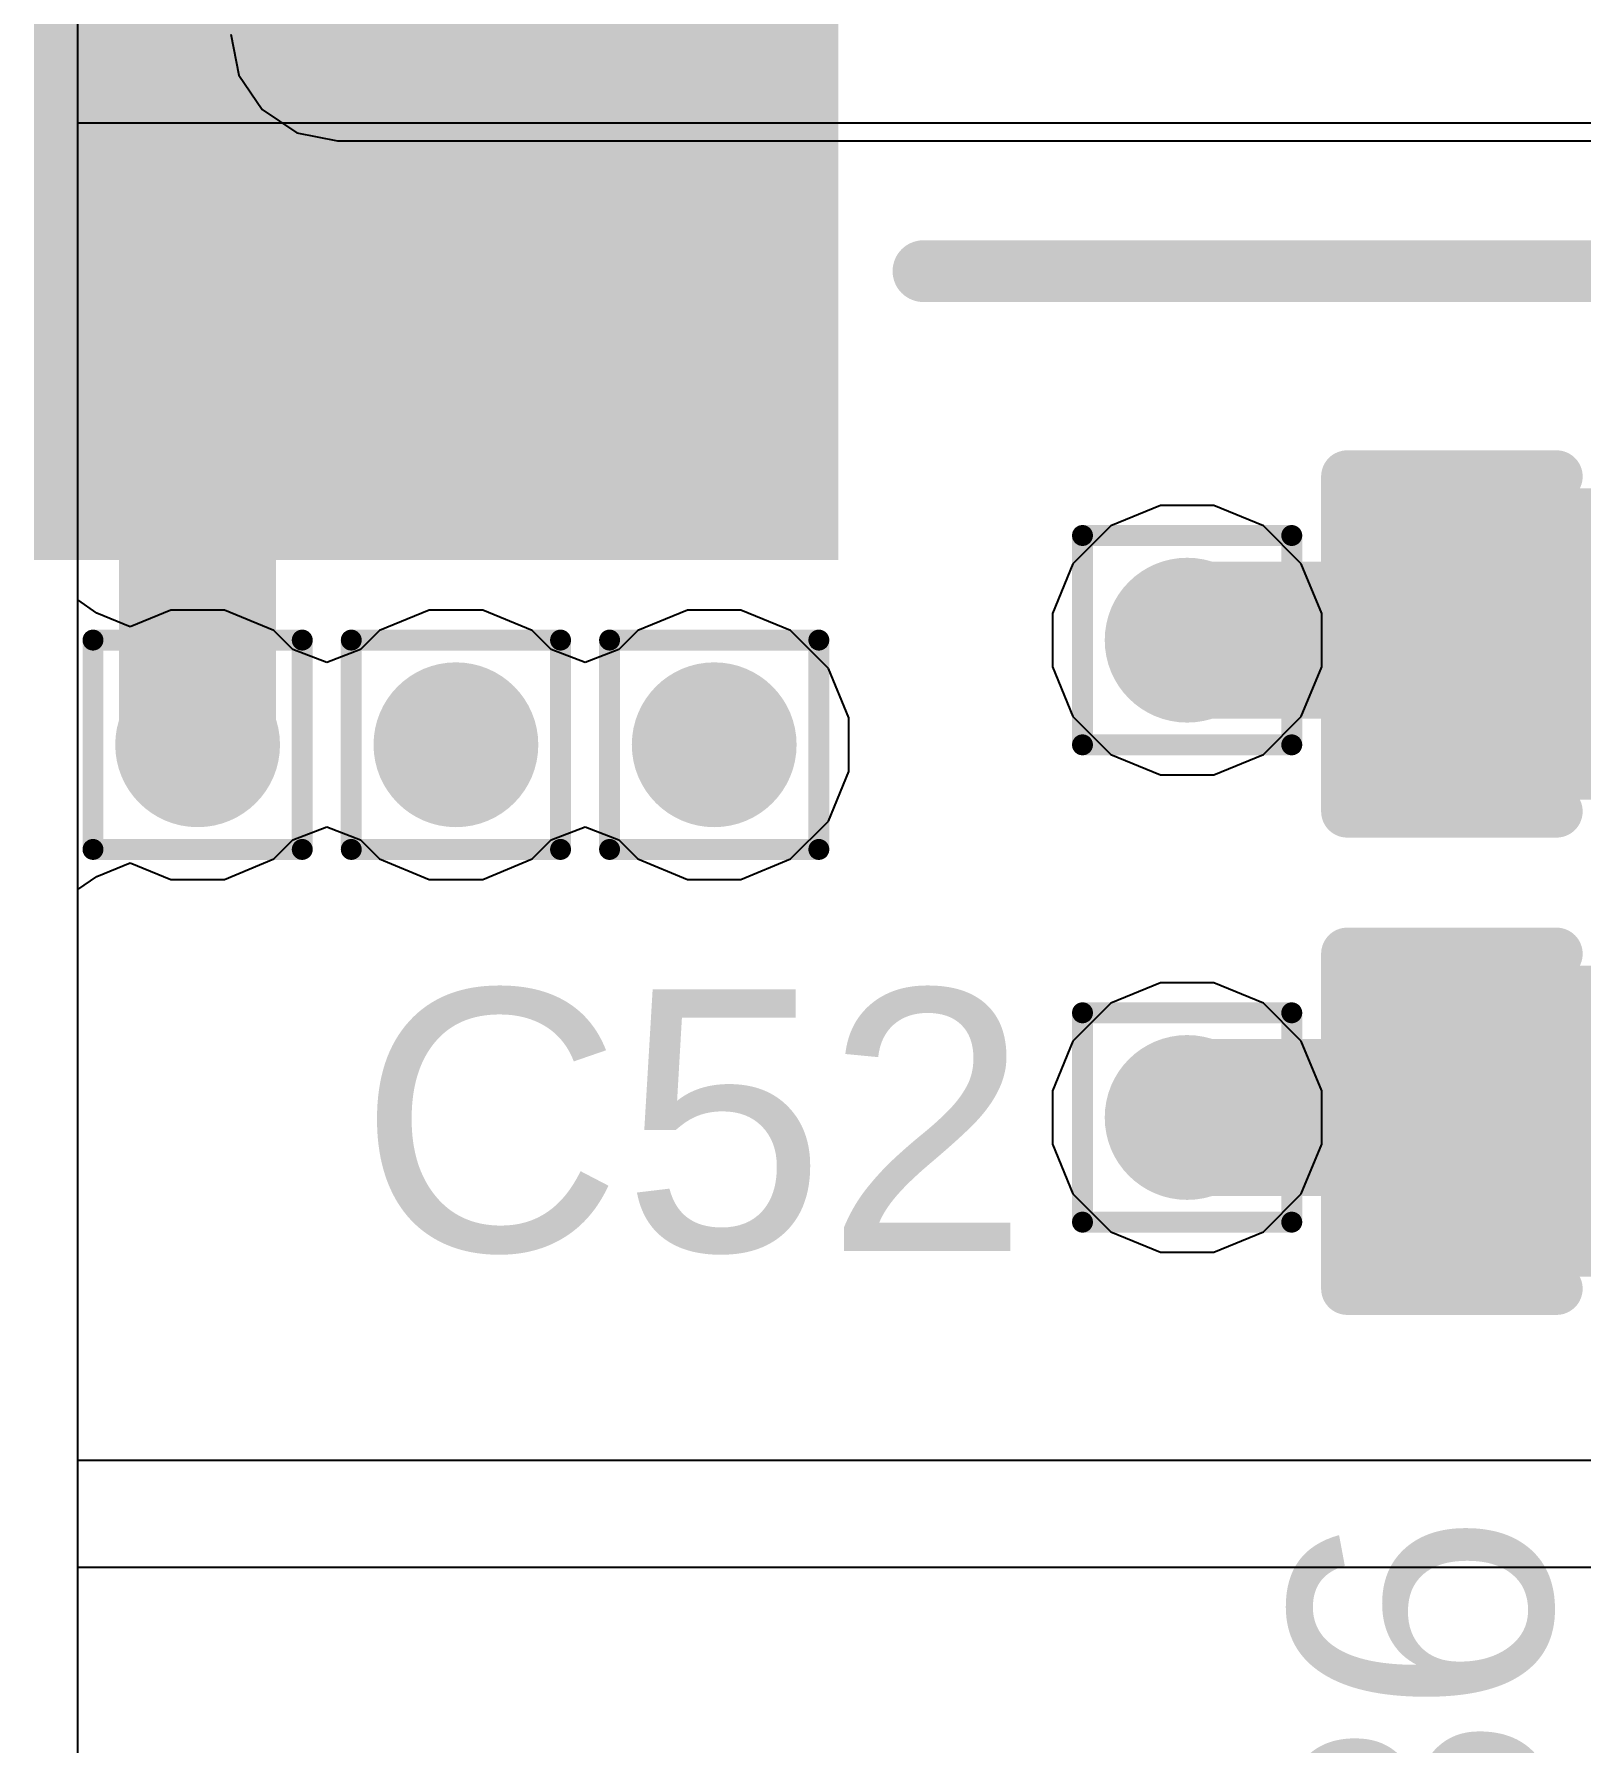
# Model space of a CAD drawing. Header units: inches. Extents: x -12 to 5355, y -7 to 5366.
# Drawn here: x 0.153 to 3.907, y 9.017 to 13.164 of the extents above; entities that cross this region are included whole.
import ezdxf

# ---------------------------------------------------------------- set-up
doc = ezdxf.new("R2010")
doc.units = ezdxf.units.IN
for name, color, linetype in [('BOTTOM LAYER', 5, 'Continuous'), ('Drill Drawing', 1, 'Continuous'), ('GROUND1', 16, 'Continuous'), ('GROUND2', 156, 'Continuous'), ('POWER', 76, 'Continuous'), ('SIGNAL', 90, 'Continuous'), ('TOP LAYER', 1, 'Continuous'), ('Top Overlay', 2, 'Continuous'), ('Top Paste', 8, 'Continuous'), ('Top Solder', 216, 'Continuous'), ('Via Holes', 16, 'Continuous')]:
    doc.layers.add(name, color=color, linetype=linetype)
doc.styles.add('Arial', font='', dxfattribs={"height": 0.2})
doc.styles.get('Arial').set_extended_font_data('Arial')

# ---------------------------------------------------------------- blocks, each defined once
blk = doc.blocks.new('CONN_SMD_3P_1___SM03B_SRSS_TB_76')
at = {"layer": 'TOP LAYER'}
blk.add_hatch(color=1, dxfattribs=at).paths.add_polyline_path([(2, -2.975), (3.2, -2.975), (3.2, -4.775), (2, -4.775)])
at = {"layer": 'Top Paste'}
blk.add_hatch(color=8, dxfattribs=at).paths.add_polyline_path([(2, -2.975), (3.2, -2.975), (3.2, -4.775), (2, -4.775)])
at = {"layer": 'Top Solder'}
blk.add_hatch(color=216, dxfattribs=at).paths.add_polyline_path([(1.9238, -2.8988), (3.2762, -2.8988), (3.2762, -4.8512), (1.9238, -4.8512)])
at = {"layer": 'Top Overlay'}
blk.add_lwpolyline([(2.5751, -2.6924, 0.15, 0.15, 0), (2.5751, -0.3, 0.15, 0.15, 0)], format="xyseb", dxfattribs=at)
blk.add_lwpolyline([(2.5376, -2.6924, 0.075, 0.075, 1), (2.6126, -2.6924, 0.075, 0.075, 1)], format="xyseb", close=True, dxfattribs=at)
blk = doc.blocks.new('C___0402_77')
at = {"layer": 'TOP LAYER'}
for points in [[(-0.6985, -0.3175), (-0.6985, 0.3175), (-0.2413, 0.3175), (-0.2413, -0.3175)], [(0.2413, -0.3175), (0.2413, 0.3175), (0.6985, 0.3175), (0.6985, -0.3175)]]:
    blk.add_hatch(color=1, dxfattribs=at).paths.add_polyline_path(points)
at = {"layer": 'Top Paste'}
for points in [[(-0.6985, -0.3175), (-0.6985, 0.3175), (-0.2413, 0.3175), (-0.2413, -0.3175)], [(0.2413, -0.3175), (0.2413, 0.3175), (0.6985, 0.3175), (0.6985, -0.3175)]]:
    blk.add_hatch(color=8, dxfattribs=at).paths.add_polyline_path(points)
at = {"layer": 'Top Solder'}
for points in [[(-0.7585, -0.3775), (-0.7585, 0.3775), (-0.1813, 0.3775), (-0.1813, -0.3775)], [(0.1813, -0.3775), (0.1813, 0.3775), (0.7585, 0.3775), (0.7585, -0.3775)]]:
    blk.add_hatch(color=216, dxfattribs=at).paths.add_polyline_path(points)
at = {"layer": 'Top Overlay'}
for points in [[(-0.7874, -0.4064, 0.127, 0.127, 0), (-0.7874, 0.4064, 0.127, 0.127, 0)], [(-0.7874, 0.4064, 0.127, 0.127, 0), (-0.2794, 0.4064, 0.127, 0.127, 0)], [(0.2794, 0.4064, 0.127, 0.127, 0), (0.7874, 0.4064, 0.127, 0.127, 0)], [(0.7874, -0.4064, 0.127, 0.127, 0), (0.7874, 0.4064, 0.127, 0.127, 0)], [(-0.7874, -0.4064, 0.127, 0.127, 0), (-0.2794, -0.4064, 0.127, 0.127, 0)], [(0.2794, -0.4064, 0.127, 0.127, 0), (0.7874, -0.4064, 0.127, 0.127, 0)]]:
    blk.add_lwpolyline(points, format="xyseb", dxfattribs=at)
for points in [[(-0.8191, 0.4064, 0.0635, 0.0635, 1), (-0.7556, 0.4064, 0.0635, 0.0635, 1)], [(-0.8191, 0.4064, 0.0635, 0.0635, 1), (-0.7556, 0.4064, 0.0635, 0.0635, 1)], [(-0.3112, 0.4064, 0.0635, 0.0635, 1), (-0.2477, 0.4064, 0.0635, 0.0635, 1)], [(0.2477, 0.4064, 0.0635, 0.0635, 1), (0.3111, 0.4064, 0.0635, 0.0635, 1)], [(0.7556, 0.4064, 0.0635, 0.0635, 1), (0.8191, 0.4064, 0.0635, 0.0635, 1)], [(0.7556, 0.4064, 0.0635, 0.0635, 1), (0.8191, 0.4064, 0.0635, 0.0635, 1)], [(-0.8191, -0.4064, 0.0635, 0.0635, 1), (-0.7556, -0.4064, 0.0635, 0.0635, 1)], [(-0.8191, -0.4064, 0.0635, 0.0635, 1), (-0.7556, -0.4064, 0.0635, 0.0635, 1)], [(-0.3112, -0.4064, 0.0635, 0.0635, 1), (-0.2477, -0.4064, 0.0635, 0.0635, 1)], [(0.2477, -0.4064, 0.0635, 0.0635, 1), (0.3111, -0.4064, 0.0635, 0.0635, 1)], [(0.7556, -0.4064, 0.0635, 0.0635, 1), (0.8191, -0.4064, 0.0635, 0.0635, 1)], [(0.7556, -0.4064, 0.0635, 0.0635, 1), (0.8191, -0.4064, 0.0635, 0.0635, 1)]]:
    blk.add_lwpolyline(points, format="xyseb", close=True, dxfattribs=at)
blk = doc.blocks.new('C___0402_78')
at = {"layer": 'TOP LAYER'}
for points in [[(-0.6985, -0.3175), (-0.6985, 0.3175), (-0.2413, 0.3175), (-0.2413, -0.3175)], [(0.2413, -0.3175), (0.2413, 0.3175), (0.6985, 0.3175), (0.6985, -0.3175)]]:
    blk.add_hatch(color=1, dxfattribs=at).paths.add_polyline_path(points)
at = {"layer": 'Top Paste'}
for points in [[(-0.6985, -0.3175), (-0.6985, 0.3175), (-0.2413, 0.3175), (-0.2413, -0.3175)], [(0.2413, -0.3175), (0.2413, 0.3175), (0.6985, 0.3175), (0.6985, -0.3175)]]:
    blk.add_hatch(color=8, dxfattribs=at).paths.add_polyline_path(points)
at = {"layer": 'Top Solder'}
for points in [[(-0.7585, -0.3775), (-0.7585, 0.3775), (-0.1813, 0.3775), (-0.1813, -0.3775)], [(0.1813, -0.3775), (0.1813, 0.3775), (0.7585, 0.3775), (0.7585, -0.3775)]]:
    blk.add_hatch(color=216, dxfattribs=at).paths.add_polyline_path(points)
at = {"layer": 'Top Overlay'}
for points in [[(-0.7874, -0.4064, 0.127, 0.127, 0), (-0.7874, 0.4064, 0.127, 0.127, 0)], [(-0.7874, 0.4064, 0.127, 0.127, 0), (-0.2794, 0.4064, 0.127, 0.127, 0)], [(0.2794, 0.4064, 0.127, 0.127, 0), (0.7874, 0.4064, 0.127, 0.127, 0)], [(0.7874, -0.4064, 0.127, 0.127, 0), (0.7874, 0.4064, 0.127, 0.127, 0)], [(-0.7874, -0.4064, 0.127, 0.127, 0), (-0.2794, -0.4064, 0.127, 0.127, 0)], [(0.2794, -0.4064, 0.127, 0.127, 0), (0.7874, -0.4064, 0.127, 0.127, 0)]]:
    blk.add_lwpolyline(points, format="xyseb", dxfattribs=at)
for points in [[(-0.8191, 0.4064, 0.0635, 0.0635, 1), (-0.7556, 0.4064, 0.0635, 0.0635, 1)], [(-0.8191, 0.4064, 0.0635, 0.0635, 1), (-0.7556, 0.4064, 0.0635, 0.0635, 1)], [(-0.3112, 0.4064, 0.0635, 0.0635, 1), (-0.2477, 0.4064, 0.0635, 0.0635, 1)], [(0.2477, 0.4064, 0.0635, 0.0635, 1), (0.3111, 0.4064, 0.0635, 0.0635, 1)], [(0.7556, 0.4064, 0.0635, 0.0635, 1), (0.8191, 0.4064, 0.0635, 0.0635, 1)], [(0.7556, 0.4064, 0.0635, 0.0635, 1), (0.8191, 0.4064, 0.0635, 0.0635, 1)], [(-0.8191, -0.4064, 0.0635, 0.0635, 1), (-0.7556, -0.4064, 0.0635, 0.0635, 1)], [(-0.8191, -0.4064, 0.0635, 0.0635, 1), (-0.7556, -0.4064, 0.0635, 0.0635, 1)], [(-0.3112, -0.4064, 0.0635, 0.0635, 1), (-0.2477, -0.4064, 0.0635, 0.0635, 1)], [(0.2477, -0.4064, 0.0635, 0.0635, 1), (0.3111, -0.4064, 0.0635, 0.0635, 1)], [(0.7556, -0.4064, 0.0635, 0.0635, 1), (0.8191, -0.4064, 0.0635, 0.0635, 1)], [(0.7556, -0.4064, 0.0635, 0.0635, 1), (0.8191, -0.4064, 0.0635, 0.0635, 1)]]:
    blk.add_lwpolyline(points, format="xyseb", close=True, dxfattribs=at)

msp = doc.modelspace()

# ---------------------------------------------------------------- hatches: boundary and pattern name
at = {"layer": 'BOTTOM LAYER'}
h = msp.add_hatch(color=5, dxfattribs=at)
edge = h.paths.add_edge_path()
edge.add_arc((2.9514, 11.6932), 0.2, 0, 360)
h = msp.add_hatch(color=5, dxfattribs=at)
edge = h.paths.add_edge_path()
edge.add_arc((0.5494, 11.4394), 0.2, 0, 360)
h = msp.add_hatch(color=5, dxfattribs=at)
edge = h.paths.add_edge_path()
edge.add_arc((1.1764, 11.4394), 0.2, 0, 360)
h = msp.add_hatch(color=5, dxfattribs=at)
edge = h.paths.add_edge_path()
edge.add_arc((1.8034, 11.4394), 0.2, 0, 360)
h = msp.add_hatch(color=5, dxfattribs=at)
edge = h.paths.add_edge_path()
edge.add_arc((2.9514, 10.5349), 0.2, 0, 360)
at = {"layer": 'GROUND1'}
h = msp.add_hatch(color=16, dxfattribs=at)
edge = h.paths.add_edge_path()
edge.add_arc((2.9514, 11.6932), 0.2, 0, 360)
h = msp.add_hatch(color=16, dxfattribs=at)
edge = h.paths.add_edge_path()
edge.add_arc((0.5494, 11.4394), 0.2, 0, 360)
h = msp.add_hatch(color=16, dxfattribs=at)
edge = h.paths.add_edge_path()
edge.add_arc((1.1764, 11.4394), 0.2, 0, 360)
h = msp.add_hatch(color=16, dxfattribs=at)
edge = h.paths.add_edge_path()
edge.add_arc((1.8034, 11.4394), 0.2, 0, 360)
h = msp.add_hatch(color=16, dxfattribs=at)
edge = h.paths.add_edge_path()
edge.add_arc((2.9514, 10.5349), 0.2, 0, 360)
at = {"layer": 'GROUND2'}
h = msp.add_hatch(color=156, dxfattribs=at)
edge = h.paths.add_edge_path()
edge.add_arc((2.9514, 11.6932), 0.2, 0, 360)
h = msp.add_hatch(color=156, dxfattribs=at)
edge = h.paths.add_edge_path()
edge.add_arc((0.5494, 11.4394), 0.2, 0, 360)
h = msp.add_hatch(color=156, dxfattribs=at)
edge = h.paths.add_edge_path()
edge.add_arc((1.1764, 11.4394), 0.2, 0, 360)
h = msp.add_hatch(color=156, dxfattribs=at)
edge = h.paths.add_edge_path()
edge.add_arc((1.8034, 11.4394), 0.2, 0, 360)
h = msp.add_hatch(color=156, dxfattribs=at)
edge = h.paths.add_edge_path()
edge.add_arc((2.9514, 10.5349), 0.2, 0, 360)
at = {"layer": 'POWER'}
h = msp.add_hatch(color=76, dxfattribs=at)
edge = h.paths.add_edge_path()
edge.add_arc((2.9514, 11.6932), 0.2, 0, 360)
h = msp.add_hatch(color=76, dxfattribs=at)
edge = h.paths.add_edge_path()
edge.add_arc((0.5494, 11.4394), 0.2, 0, 360)
h = msp.add_hatch(color=76, dxfattribs=at)
edge = h.paths.add_edge_path()
edge.add_arc((1.1764, 11.4394), 0.2, 0, 360)
h = msp.add_hatch(color=76, dxfattribs=at)
edge = h.paths.add_edge_path()
edge.add_arc((1.8034, 11.4394), 0.2, 0, 360)
h = msp.add_hatch(color=76, dxfattribs=at)
edge = h.paths.add_edge_path()
edge.add_arc((2.9514, 10.5349), 0.2, 0, 360)
at = {"layer": 'SIGNAL'}
h = msp.add_hatch(color=90, dxfattribs=at)
edge = h.paths.add_edge_path()
edge.add_arc((2.9514, 11.6932), 0.2, 0, 360)
h = msp.add_hatch(color=90, dxfattribs=at)
edge = h.paths.add_edge_path()
edge.add_arc((0.5494, 11.4394), 0.2, 0, 360)
h = msp.add_hatch(color=90, dxfattribs=at)
edge = h.paths.add_edge_path()
edge.add_arc((1.1764, 11.4394), 0.2, 0, 360)
h = msp.add_hatch(color=90, dxfattribs=at)
edge = h.paths.add_edge_path()
edge.add_arc((1.8034, 11.4394), 0.2, 0, 360)
h = msp.add_hatch(color=90, dxfattribs=at)
edge = h.paths.add_edge_path()
edge.add_arc((2.9514, 10.5349), 0.2, 0, 360)
at = {"layer": 'TOP LAYER'}
h = msp.add_hatch(color=1, dxfattribs=at)
edge = h.paths.add_edge_path()
edge.add_arc((2.9514, 11.6932), 0.2, 0, 360)
h = msp.add_hatch(color=1, dxfattribs=at)
edge = h.paths.add_edge_path()
edge.add_arc((0.5494, 11.4394), 0.2, 0, 360)
h = msp.add_hatch(color=1, dxfattribs=at)
edge = h.paths.add_edge_path()
edge.add_arc((1.1764, 11.4394), 0.2, 0, 360)
h = msp.add_hatch(color=1, dxfattribs=at)
edge = h.paths.add_edge_path()
edge.add_arc((1.8034, 11.4394), 0.2, 0, 360)
h = msp.add_hatch(color=1, dxfattribs=at)
edge = h.paths.add_edge_path()
edge.add_arc((2.9514, 10.5349), 0.2, 0, 360)
at = {"layer": 'Via Holes'}
h = msp.add_hatch(color=7, dxfattribs=at)
edge = h.paths.add_edge_path()
edge.add_arc((2.9514, 11.6932), 0.1, 0, 360)
h = msp.add_hatch(color=7, dxfattribs=at)
edge = h.paths.add_edge_path()
edge.add_arc((0.5494, 11.4394), 0.1, 0, 360)
h = msp.add_hatch(color=7, dxfattribs=at)
edge = h.paths.add_edge_path()
edge.add_arc((1.1764, 11.4394), 0.1, 0, 360)
h = msp.add_hatch(color=7, dxfattribs=at)
edge = h.paths.add_edge_path()
edge.add_arc((1.8034, 11.4394), 0.1, 0, 360)
h = msp.add_hatch(color=7, dxfattribs=at)
edge = h.paths.add_edge_path()
edge.add_arc((2.9514, 10.5349), 0.1, 0, 360)

# ---------------------------------------------------------------- linework, layer by layer
at = {"layer": 'BOTTOM LAYER'}
for p, q in [((0.259, 5.0639), (0.259, 22.5957)), ((0.63, 13.1638), (0.6497, 13.0647)), ((0.6497, 13.0647), (0.7059, 12.9807)), ((0.7059, 12.9807), (0.7899, 12.9245)), ((0.7899, 12.9245), (0.889, 12.9048)), ((0.889, 12.9048), (4.572, 12.9048))]:
    msp.add_line(p, q, dxfattribs=at)
at = {"layer": 'Drill Drawing'}
for points in [[(2.6974, 11.9472, 0.0508, 0.0508, 0), (3.2054, 11.9472, 0.0508, 0.0508, 0)], [(2.6974, 11.4392, 0.0508, 0.0508, 0), (2.6974, 11.9472, 0.0508, 0.0508, 0)], [(3.2054, 11.4392, 0.0508, 0.0508, 0), (3.2054, 11.9472, 0.0508, 0.0508, 0)], [(0.2954, 11.6934, 0.0508, 0.0508, 0), (0.8034, 11.6934, 0.0508, 0.0508, 0)], [(0.2954, 11.1854, 0.0508, 0.0508, 0), (0.2954, 11.6934, 0.0508, 0.0508, 0)], [(0.8034, 11.1854, 0.0508, 0.0508, 0), (0.8034, 11.6934, 0.0508, 0.0508, 0)], [(0.9224, 11.6934, 0.0508, 0.0508, 0), (1.4304, 11.6934, 0.0508, 0.0508, 0)], [(0.9224, 11.1854, 0.0508, 0.0508, 0), (0.9224, 11.6934, 0.0508, 0.0508, 0)], [(1.4304, 11.1854, 0.0508, 0.0508, 0), (1.4304, 11.6934, 0.0508, 0.0508, 0)], [(1.5494, 11.6934, 0.0508, 0.0508, 0), (2.0574, 11.6934, 0.0508, 0.0508, 0)], [(1.5494, 11.1854, 0.0508, 0.0508, 0), (1.5494, 11.6934, 0.0508, 0.0508, 0)], [(2.0574, 11.1854, 0.0508, 0.0508, 0), (2.0574, 11.6934, 0.0508, 0.0508, 0)], [(2.6974, 11.4392, 0.0508, 0.0508, 0), (3.2054, 11.4392, 0.0508, 0.0508, 0)], [(0.2954, 11.1854, 0.0508, 0.0508, 0), (0.8034, 11.1854, 0.0508, 0.0508, 0)], [(0.9224, 11.1854, 0.0508, 0.0508, 0), (1.4304, 11.1854, 0.0508, 0.0508, 0)], [(1.5494, 11.1854, 0.0508, 0.0508, 0), (2.0574, 11.1854, 0.0508, 0.0508, 0)], [(2.6974, 10.7889, 0.0508, 0.0508, 0), (3.2054, 10.7889, 0.0508, 0.0508, 0)], [(2.6974, 10.2809, 0.0508, 0.0508, 0), (2.6974, 10.7889, 0.0508, 0.0508, 0)], [(3.2054, 10.2809, 0.0508, 0.0508, 0), (3.2054, 10.7889, 0.0508, 0.0508, 0)], [(2.6974, 10.2809, 0.0508, 0.0508, 0), (3.2054, 10.2809, 0.0508, 0.0508, 0)]]:
    msp.add_lwpolyline(points, format="xyseb", dxfattribs=at)
for points in [[(2.6847, 11.9472, 0.0254, 0.0254, 1), (2.7101, 11.9472, 0.0254, 0.0254, 1)], [(2.6847, 11.9472, 0.0254, 0.0254, 1), (2.7101, 11.9472, 0.0254, 0.0254, 1)], [(3.1927, 11.9472, 0.0254, 0.0254, 1), (3.2181, 11.9472, 0.0254, 0.0254, 1)], [(3.1927, 11.9472, 0.0254, 0.0254, 1), (3.2181, 11.9472, 0.0254, 0.0254, 1)], [(0.2827, 11.6934, 0.0254, 0.0254, 1), (0.3081, 11.6934, 0.0254, 0.0254, 1)], [(0.2827, 11.6934, 0.0254, 0.0254, 1), (0.3081, 11.6934, 0.0254, 0.0254, 1)], [(0.7907, 11.6934, 0.0254, 0.0254, 1), (0.8161, 11.6934, 0.0254, 0.0254, 1)], [(0.7907, 11.6934, 0.0254, 0.0254, 1), (0.8161, 11.6934, 0.0254, 0.0254, 1)], [(0.9097, 11.6934, 0.0254, 0.0254, 1), (0.9351, 11.6934, 0.0254, 0.0254, 1)], [(0.9097, 11.6934, 0.0254, 0.0254, 1), (0.9351, 11.6934, 0.0254, 0.0254, 1)], [(1.4177, 11.6934, 0.0254, 0.0254, 1), (1.4431, 11.6934, 0.0254, 0.0254, 1)], [(1.4177, 11.6934, 0.0254, 0.0254, 1), (1.4431, 11.6934, 0.0254, 0.0254, 1)], [(1.5367, 11.6934, 0.0254, 0.0254, 1), (1.5621, 11.6934, 0.0254, 0.0254, 1)], [(1.5367, 11.6934, 0.0254, 0.0254, 1), (1.5621, 11.6934, 0.0254, 0.0254, 1)], [(2.0447, 11.6934, 0.0254, 0.0254, 1), (2.0701, 11.6934, 0.0254, 0.0254, 1)], [(2.0447, 11.6934, 0.0254, 0.0254, 1), (2.0701, 11.6934, 0.0254, 0.0254, 1)], [(2.6847, 11.4392, 0.0254, 0.0254, 1), (2.7101, 11.4392, 0.0254, 0.0254, 1)], [(2.6847, 11.4392, 0.0254, 0.0254, 1), (2.7101, 11.4392, 0.0254, 0.0254, 1)], [(3.1927, 11.4392, 0.0254, 0.0254, 1), (3.2181, 11.4392, 0.0254, 0.0254, 1)], [(3.1927, 11.4392, 0.0254, 0.0254, 1), (3.2181, 11.4392, 0.0254, 0.0254, 1)], [(0.2827, 11.1854, 0.0254, 0.0254, 1), (0.3081, 11.1854, 0.0254, 0.0254, 1)], [(0.2827, 11.1854, 0.0254, 0.0254, 1), (0.3081, 11.1854, 0.0254, 0.0254, 1)], [(0.7907, 11.1854, 0.0254, 0.0254, 1), (0.8161, 11.1854, 0.0254, 0.0254, 1)], [(0.7907, 11.1854, 0.0254, 0.0254, 1), (0.8161, 11.1854, 0.0254, 0.0254, 1)], [(0.9097, 11.1854, 0.0254, 0.0254, 1), (0.9351, 11.1854, 0.0254, 0.0254, 1)], [(0.9097, 11.1854, 0.0254, 0.0254, 1), (0.9351, 11.1854, 0.0254, 0.0254, 1)], [(1.4177, 11.1854, 0.0254, 0.0254, 1), (1.4431, 11.1854, 0.0254, 0.0254, 1)], [(1.4177, 11.1854, 0.0254, 0.0254, 1), (1.4431, 11.1854, 0.0254, 0.0254, 1)], [(1.5367, 11.1854, 0.0254, 0.0254, 1), (1.5621, 11.1854, 0.0254, 0.0254, 1)], [(1.5367, 11.1854, 0.0254, 0.0254, 1), (1.5621, 11.1854, 0.0254, 0.0254, 1)], [(2.0447, 11.1854, 0.0254, 0.0254, 1), (2.0701, 11.1854, 0.0254, 0.0254, 1)], [(2.0447, 11.1854, 0.0254, 0.0254, 1), (2.0701, 11.1854, 0.0254, 0.0254, 1)], [(2.6847, 10.7889, 0.0254, 0.0254, 1), (2.7101, 10.7889, 0.0254, 0.0254, 1)], [(2.6847, 10.7889, 0.0254, 0.0254, 1), (2.7101, 10.7889, 0.0254, 0.0254, 1)], [(3.1927, 10.7889, 0.0254, 0.0254, 1), (3.2181, 10.7889, 0.0254, 0.0254, 1)], [(3.1927, 10.7889, 0.0254, 0.0254, 1), (3.2181, 10.7889, 0.0254, 0.0254, 1)], [(2.6847, 10.2809, 0.0254, 0.0254, 1), (2.7101, 10.2809, 0.0254, 0.0254, 1)], [(2.6847, 10.2809, 0.0254, 0.0254, 1), (2.7101, 10.2809, 0.0254, 0.0254, 1)], [(3.1927, 10.2809, 0.0254, 0.0254, 1), (3.2181, 10.2809, 0.0254, 0.0254, 1)], [(3.1927, 10.2809, 0.0254, 0.0254, 1), (3.2181, 10.2809, 0.0254, 0.0254, 1)]]:
    msp.add_lwpolyline(points, format="xyseb", close=True, dxfattribs=at)
at = {"layer": 'GROUND1'}
msp.add_line((0.259, 5.0639), (0.259, 22.5957), dxfattribs=at)
at = {"layer": 'GROUND2'}
msp.add_line((0.259, 5.0639), (0.259, 22.599), dxfattribs=at)
at = {"layer": 'POWER'}
for p, q in [((0.259, 11.791), (0.259, 12.949)), ((0.259, 12.949), (4.7425, 12.949)), ((2.8864, 12.0202), (2.7662, 11.9704)), ((3.0165, 12.0202), (2.8864, 12.0202)), ((3.1366, 11.9704), (3.0165, 12.0202)), ((2.7662, 11.9704), (2.6742, 11.8784)), ((3.2286, 11.8784), (3.1366, 11.9704)), ((2.6742, 11.8784), (2.6244, 11.7582)), ((3.2784, 11.7582), (3.2286, 11.8784)), ((0.3045, 11.7588), (0.259, 11.791)), ((0.386, 11.7256), (0.3045, 11.7588)), ((0.4844, 11.7664), (0.386, 11.7256)), ((0.6144, 11.7664), (0.4844, 11.7664)), ((0.7346, 11.7166), (0.6144, 11.7664)), ((1.1114, 11.7664), (0.9912, 11.7166)), ((1.2414, 11.7664), (1.1114, 11.7664)), ((1.3616, 11.7166), (1.2414, 11.7664)), ((1.7384, 11.7664), (1.6182, 11.7166)), ((1.8684, 11.7664), (1.7384, 11.7664)), ((1.9886, 11.7166), (1.8684, 11.7664)), ((2.6244, 11.7582), (2.6244, 11.6282)), ((3.2784, 11.6282), (3.2784, 11.7582)), ((0.7807, 11.6705), (0.7346, 11.7166)), ((0.9912, 11.7166), (0.9451, 11.6705)), ((1.4077, 11.6705), (1.3616, 11.7166)), ((1.6182, 11.7166), (1.5721, 11.6705)), ((2.0806, 11.6246), (1.9886, 11.7166)), ((0.8629, 11.6387), (0.7807, 11.6705)), ((0.9451, 11.6705), (0.8629, 11.6387)), ((1.4899, 11.6387), (1.4077, 11.6705)), ((1.5721, 11.6705), (1.4899, 11.6387)), ((2.1304, 11.5044), (2.0806, 11.6246)), ((2.6244, 11.6282), (2.6742, 11.508)), ((3.2286, 11.508), (3.2784, 11.6282)), ((2.1304, 11.3744), (2.1304, 11.5044)), ((2.6742, 11.508), (2.7662, 11.416)), ((3.1366, 11.416), (3.2286, 11.508)), ((2.7662, 11.416), (2.8864, 11.3662)), ((3.0165, 11.3662), (3.1366, 11.416)), ((2.0806, 11.2542), (2.1304, 11.3744)), ((2.8864, 11.3662), (3.0165, 11.3662)), ((0.7807, 11.2083), (0.8629, 11.2401)), ((0.8629, 11.2401), (0.9451, 11.2083)), ((1.4077, 11.2083), (1.4899, 11.2401)), ((1.4899, 11.2401), (1.5721, 11.2083)), ((1.9886, 11.1622), (2.0806, 11.2542)), ((0.7346, 11.1622), (0.7807, 11.2083)), ((0.9451, 11.2083), (0.9912, 11.1622)), ((1.3616, 11.1622), (1.4077, 11.2083)), ((1.5721, 11.2083), (1.6182, 11.1622)), ((0.6144, 11.1124), (0.7346, 11.1622)), ((0.9912, 11.1622), (1.1114, 11.1124)), ((1.2414, 11.1124), (1.3616, 11.1622)), ((1.6182, 11.1622), (1.7384, 11.1124)), ((1.8684, 11.1124), (1.9886, 11.1622)), ((0.259, 11.0878), (0.3045, 11.12)), ((0.3045, 11.12), (0.386, 11.1532)), ((0.386, 11.1532), (0.4844, 11.1124)), ((0.259, 9.7028), (0.259, 11.0878)), ((0.4844, 11.1124), (0.6144, 11.1124)), ((1.1114, 11.1124), (1.2414, 11.1124)), ((1.7384, 11.1124), (1.8684, 11.1124)), ((2.8864, 10.8619), (2.7662, 10.8121)), ((3.0165, 10.8619), (2.8864, 10.8619)), ((3.1366, 10.8121), (3.0165, 10.8619)), ((2.7662, 10.8121), (2.6742, 10.7201)), ((3.2286, 10.7201), (3.1366, 10.8121)), ((2.6742, 10.7201), (2.6244, 10.5999)), ((3.2784, 10.5999), (3.2286, 10.7201)), ((2.6244, 10.5999), (2.6244, 10.4698)), ((3.2784, 10.4698), (3.2784, 10.5999)), ((2.6244, 10.4698), (2.6742, 10.3496)), ((3.2286, 10.3496), (3.2784, 10.4698)), ((2.6742, 10.3496), (2.7662, 10.2577)), ((3.1366, 10.2577), (3.2286, 10.3496)), ((2.7662, 10.2577), (2.8864, 10.2079)), ((3.0165, 10.2079), (3.1366, 10.2577)), ((2.8864, 10.2079), (3.0165, 10.2079)), ((9.3472, 9.7028), (0.259, 9.7028)), ((0.259, 5.0639), (0.259, 9.4438)), ((0.259, 9.4438), (7.164, 9.4438))]:
    msp.add_line(p, q, dxfattribs=at)
at = {"layer": 'SIGNAL'}
msp.add_line((0.259, 5.0639), (0.259, 22.599), dxfattribs=at)
at = {"layer": 'TOP LAYER'}
msp.add_line((0.259, 5.0639), (0.259, 22.5957), dxfattribs=at)
for points in [[(0.5494, 11.4394, 0.381, 0.381, 0), (0.5494, 16.6394, 0.381, 0.381, 0)], [(2.9514, 11.6932, 0.381, 0.381, 0), (3.6484, 11.6932, 0.381, 0.381, 0)], [(2.9514, 10.5349, 0.381, 0.381, 0), (3.6484, 10.5349, 0.381, 0.381, 0)]]:
    msp.add_lwpolyline(points, format="xyseb", dxfattribs=at)
for points in [[(2.8562, 11.6932, 0.1905, 0.1905, 1), (3.0467, 11.6932, 0.1905, 0.1905, 1)], [(3.5532, 11.6932, 0.1905, 0.1905, 1), (3.7437, 11.6932, 0.1905, 0.1905, 1)], [(0.4542, 11.4394, 0.1905, 0.1905, 1), (0.6447, 11.4394, 0.1905, 0.1905, 1)], [(2.8562, 10.5349, 0.1905, 0.1905, 1), (3.0467, 10.5349, 0.1905, 0.1905, 1)], [(3.5532, 10.5349, 0.1905, 0.1905, 1), (3.7437, 10.5349, 0.1905, 0.1905, 1)]]:
    msp.add_lwpolyline(points, format="xyseb", close=True, dxfattribs=at)

# ---------------------------------------------------------------- block references
at = {"rotation": 270}
msp.add_blockref('CONN_SMD_3P_1___SM03B_SRSS_TB_76', (5.0038, 15.1638), dxfattribs=at)
for name, p in [('C___0402_77', (4.1275, 11.684)), ('C___0402_78', (4.1275, 10.5257))]:
    msp.add_blockref(name, p)

# ---------------------------------------------------------------- texts
at = {"layer": 'Top Overlay', "style": 'Arial'}
msp.add_text('C52', height=0.635, dxfattribs=at).set_placement((0.9398, 10.2108))
msp.add_text('C36', height=0.635, rotation=90, dxfattribs=at).set_placement((3.8354, 7.9502))

doc.saveas('drawing.dxf')
